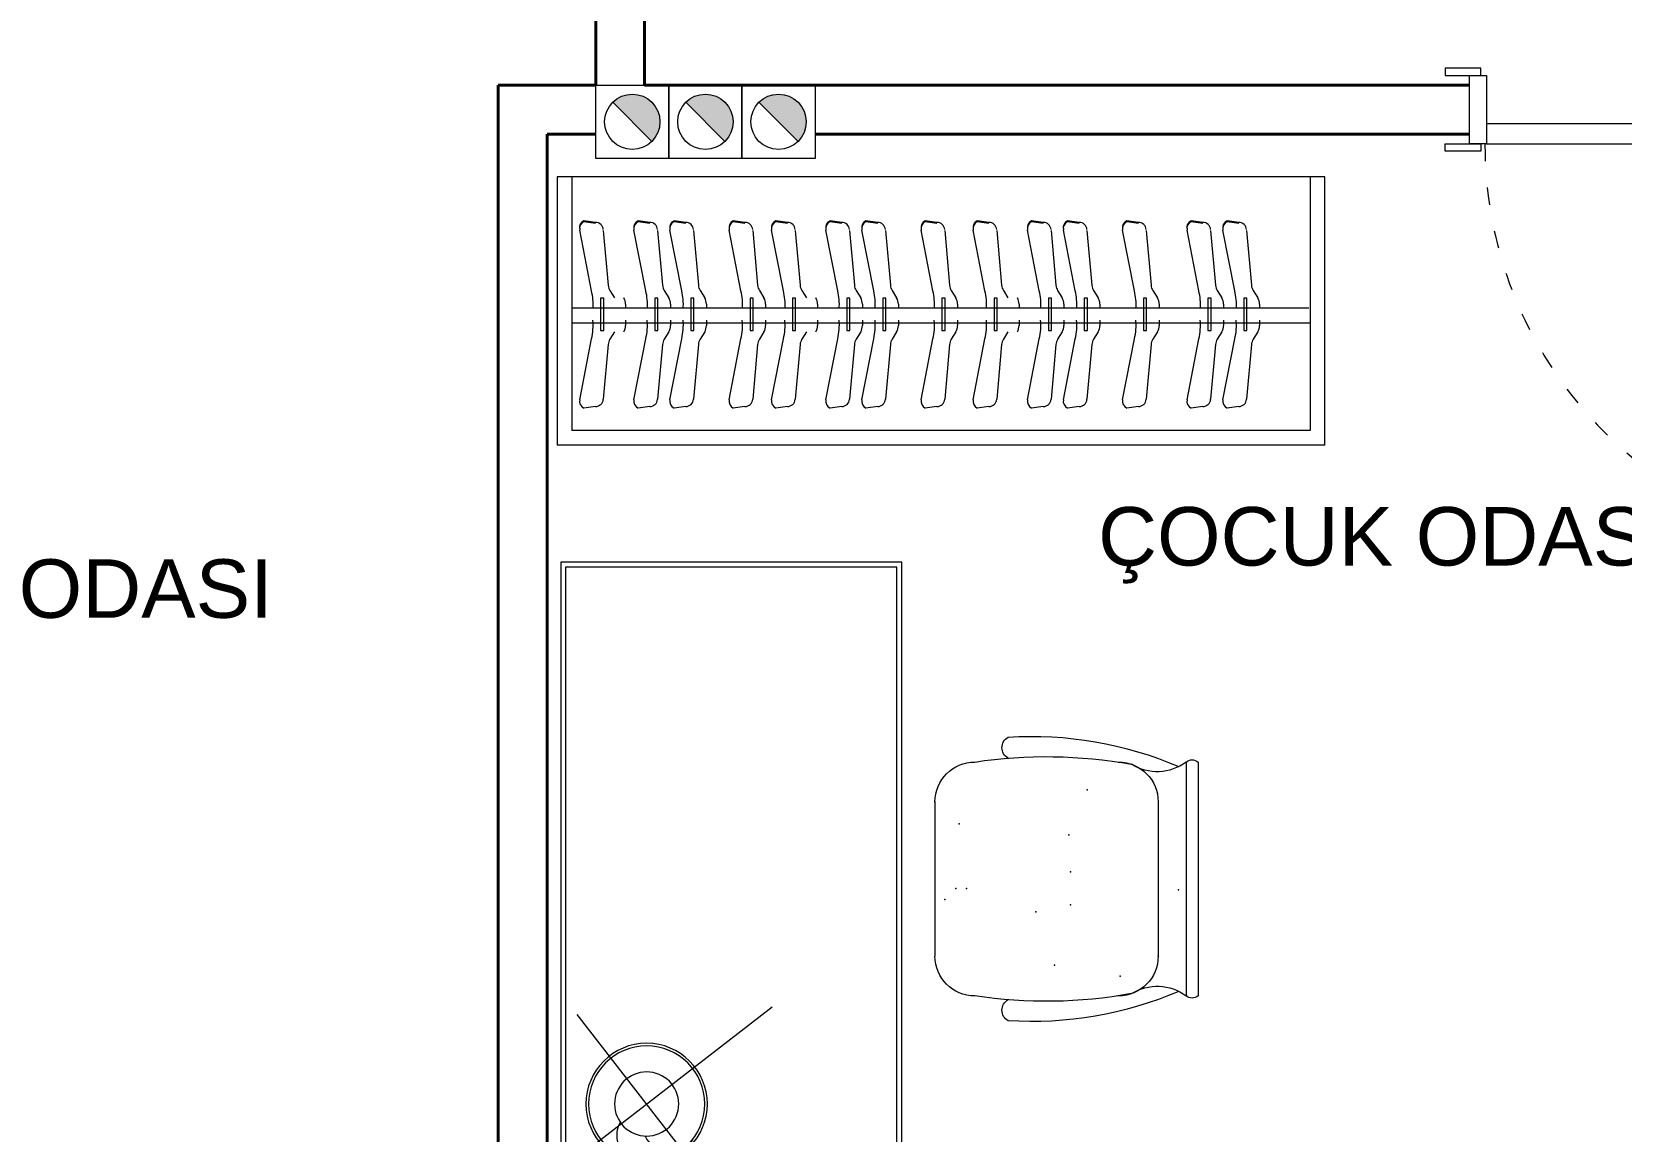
# Model space of a CAD drawing. Header units: millimetres. Extents: x 23 to 3134, y 30 to 1541.
# Drawn here: x 1837.1 to 2163.3, y 284.9 to 510.5 of the extents above; entities that cross this region are included whole.
import ezdxf

# ---------------------------------------------------------------- set-up
doc = ezdxf.new("R2010")
doc.units = ezdxf.units.MM
doc.linetypes.add('ACAD_ISO03W100', pattern=[30, 12, -18])
for name, color, linetype, lineweight in [('duvar_40', 255, 'Continuous', 40), ('forniture', 250, 'Continuous', 9), ('gri', 252, 'Continuous', 25), ('KAPI-PEN', 155, 'Continuous', 18), ('M_ÖLÇÜ_İÇ', 46, 'Continuous', 18), ('TEF', 253, 'Continuous', 18), ('yazı', 253, 'Continuous', 20)]:
    doc.layers.add(name, color=color, linetype=linetype, lineweight=lineweight)
doc.styles.add('MAHAL', font='Arial')

# ---------------------------------------------------------------- blocks, each defined once
blk = doc.blocks.new('*U6')
at = {"linetype": 'ACAD_ISO03W100', "ltscale": 0.3}
blk.add_line((0, 0), (0.000002, 82.999973), dxfattribs=at)
at = {"flags": 128}
for points in [[(-8.500012, 0), (0, 0), (0, 1.500006), (-8.500012, 1.500006)], [(0, 0), (-3.500013, 0), (-3.500014, -13.999996), (-0.000001, -13.999996)], [(0, -4.100016), (82.999973, -4.100017), (82.999973, -0.000002), (0, 0)], [(91.499989, -0.000002), (84.199978, -0.000002), (84.199978, 1.500004), (91.499989, 1.500004)], [(82.999973, -0.000002), (86.499987, -0.000002), (86.499989, -14.000002), (82.999972, -13.999998)], [(-8.500013, -13.999996), (-0.000001, -13.999996), (-0.000001, -15.500002), (-8.500013, -15.500002)], [(91.499988, -13.999998), (84.199977, -13.999998), (84.199977, -15.500004), (91.499988, -15.500004)]]:
    blk.add_lwpolyline(points, close=True, dxfattribs=at)
at = {"linetype": 'ACAD_ISO03W100', "ltscale": 0.3}
blk.add_arc((-0.350001, 0), 83.699976, 0, 90, dxfattribs=at)
blk = doc.blocks.new('baca')
at = {"layer": 'gri'}
blk.add_hatch(color=256, dxfattribs=at).paths.add_polyline_path([(-4.01, 4.01), (4.01, -4.01), (4.59, -3.34), (5.06, -2.58), (5.4, -1.75), (5.61, -0.89), (5.68, 0), (5.61, 0.89), (5.4, 1.75), (5.06, 2.58), (4.59, 3.34), (4.01, 4.01), (3.34, 4.59), (2.58, 5.06), (1.75, 5.4), (0.89, 5.61), (0, 5.68), (-0.89, 5.61), (-1.75, 5.4), (-2.58, 5.06), (-3.34, 4.59)])
at = {"layer": 'TEF'}
blk.add_line((4.01, -4.01), (-4.01, 4.01), dxfattribs=at)
at = {"layer": 'TEF', "flags": 128}
blk.add_lwpolyline([(-7.5, 7.5), (7.5, 7.5), (7.5, -7.5), (-7.5, -7.5)], close=True, dxfattribs=at)
at = {"layer": 'TEF'}
blk.add_circle((0, 0), 5.68, dxfattribs=at)
blk = doc.blocks.new('TRH456')
at = {"layer": 'forniture'}
for p, q in [((-89.252812, 52.60565), (40.747188, 52.60565)), ((-89.252812, -17.39435), (-89.252812, 52.60565)), ((40.747188, 52.60565), (40.747188, -17.39435)), ((-88.252812, 51.60565), (39.747188, 51.60565)), ((-88.252812, -16.39435), (-88.252812, 51.60565)), ((33.683455, 50.142747), (1.954153, 9.237924)), ((38.18255, 22.365389), (3.530908, 49.244186)), ((39.747188, 51.60565), (39.747188, -16.39435)), ((40.747188, -17.39435), (-89.252812, -17.39435)), ((39.747188, -16.39435), (-88.252812, -16.39435)), ((-40.069562, -69.994233), (-8.436062, -69.994233)), ((-48.250562, -75.720933), (-0.255062, -75.720933)), ((-48.250562, -78.175233), (-0.255062, -78.175233))]:
    blk.add_line(p, q, dxfattribs=at)
at = {"layer": 'forniture', "linetype": 'Continuous'}
blk.add_line((-40.069562, -24.180633), (-8.436062, -24.180633), dxfattribs=at)
at = {"layer": 'forniture'}
for radius in [12.465793, 11.912412, 6.586094]:
    blk.add_circle((21.921212, 34.979083), radius, dxfattribs=at)
for centre, radius, start, end in [((28.292644, 35.540954), 5.502922, 2.630509, 118.637382), ((25.910436, 30.162367), 5.729772, 307.019016, 63.322218), ((-40.069562, -32.361633), 8.181, 90, 180), ((-8.436062, -32.361633), 8.181, 0, 90), ((48.935002, -47.046166), 98.288705, 171.407725, 190.246872), ((-97.440627, -47.046166), 98.288705, 349.753128, 8.592275), ((-51.195599, -40.426513), 2.491061, 30.00927, 149.99073), ((2.689974, -40.426513), 2.491061, 30.00927, 149.99073), ((22.840547, -44.090173), 76.351277, 176.313223, 203.242139), ((-71.346172, -44.090173), 76.351277, 336.757861, 3.686777), ((-40.069562, -61.813233), 8.181, 180, 270), ((-8.436062, -61.813233), 8.181, 270, 0), ((-56.088788, -69.79081), 9.828741, 322.890145, 32.355697), ((7.583164, -69.79081), 9.828741, 147.644303, 217.109855), ((-46.805484, -76.948083), 1.895824, 139.662318, 220.337682), ((-1.70014, -76.948083), 1.895824, 319.662318, 40.337682)]:
    blk.add_arc(centre, radius, start, end, dxfattribs=at)
for p in [(-40.069562, -24.180633), (-40.069562, -24.180633), (-35.548903, -29.136255), (-22.307788, -28.440312), (-20.055993, -26.190013), (-22.307788, -30.690608), (-17.534541, -44.888337), (-6.545218, -48.692986), (-33.297108, -51.639227), (-25.686486, -52.007901), (-18.9311, -52.007901), (-42.573948, -55.443879), (-4.293423, -62.194772), (-8.436062, -69.994233), (-22.038132, -74.142202)]:
    blk.add_point(p, dxfattribs=at)
blk = doc.blocks.new('678567')
at = {"layer": 'forniture'}
for p, q in [((-69.440492, 29.879981), (88.07351, 29.879981)), ((-69.440492, 29.879981), (-69.440492, -25.207846)), ((88.07351, -25.207846), (88.07351, 29.879981)), ((-66.440492, 26.879981), (85.07351, 26.879981)), ((-66.440492, -25.207846), (-66.440492, 26.879981)), ((85.07351, -25.207846), (85.07351, 26.879981)), ((-54.391034, 9.182659), (-53.383027, 20.44646)), ((-51.788234, 21.917482), (-49.384419, 22.252283)), ((-48.541551, 20.522403), (-50.96618, 8.035818)), ((-47.015234, 9.182659), (-46.007226, 20.44646)), ((-44.412433, 21.917482), (-42.008619, 22.252283)), ((-41.165751, 20.522403), (-43.59038, 8.035818)), ((-33.800341, 9.182659), (-32.792334, 20.44646)), ((-31.197541, 21.917482), (-28.793726, 22.252283)), ((-27.950859, 20.522403), (-30.375487, 8.035818)), ((-21.647635, 9.182659), (-20.639627, 20.44646)), ((-19.044834, 21.917482), (-16.64102, 22.252283)), ((-15.798152, 20.522403), (-18.222781, 8.035818)), ((-14.271834, 9.182659), (-13.263827, 20.44646)), ((-11.669034, 21.917482), (-9.265219, 22.252283)), ((-8.422352, 20.522403), (-10.84698, 8.035818)), ((-3.131145, 9.182659), (-2.123137, 20.44646)), ((-0.528344, 21.917482), (1.87547, 22.252283)), ((2.718338, 20.522403), (0.293709, 8.035818)), ((7.557335, 9.182659), (8.565343, 20.44646)), ((10.160135, 21.917482), (12.56395, 22.252283)), ((13.406818, 20.522403), (10.982189, 8.035818)), ((19.710041, 9.182659), (20.718049, 20.44646)), ((22.312842, 21.917482), (24.716656, 22.252283)), ((25.559524, 20.522403), (23.134895, 8.035818)), ((27.085842, 9.182659), (28.09385, 20.44646)), ((29.688642, 21.917482), (32.092457, 22.252283)), ((32.935325, 20.522403), (30.510696, 8.035818)), ((38.226532, 9.182659), (39.234539, 20.44646)), ((40.829332, 21.917482), (43.233147, 22.252283)), ((44.076014, 20.522403), (41.651386, 8.035818)), ((46.945568, 9.182659), (47.953576, 20.44646)), ((49.548369, 21.917482), (51.952183, 22.252283)), ((52.795051, 20.522403), (50.370422, 8.035818)), ((59.098274, 9.182659), (60.106282, 20.44646)), ((61.701075, 21.917482), (64.10489, 22.252283)), ((64.947757, 20.522403), (62.523129, 8.035818)), ((66.474075, 9.182659), (67.482083, 20.44646)), ((69.076876, 21.917482), (71.48069, 22.252283)), ((72.323558, 20.522403), (69.898929, 8.035818)), ((77.614765, 9.182659), (78.622773, 20.44646)), ((80.217565, 21.917482), (82.62138, 22.252283)), ((83.464248, 20.522403), (81.039619, 8.035818)), ((-55.679289, 6.597035), (-54.741578, 8.114509)), ((-48.303488, 6.597035), (-47.365777, 8.114509)), ((-35.088596, 6.597035), (-34.150885, 8.114509)), ((-22.935889, 6.597035), (-21.998178, 8.114509)), ((-15.560089, 6.597035), (-14.622378, 8.114509)), ((-4.419399, 6.597035), (-3.481688, 8.114509)), ((6.269081, 6.597035), (7.206791, 8.114509)), ((18.421787, 6.597035), (19.359498, 8.114509)), ((25.797588, 6.597035), (26.735298, 8.114509)), ((36.938277, 6.597035), (37.875988, 8.114509)), ((45.657314, 6.597035), (46.595025, 8.114509)), ((57.81002, 6.597035), (58.747731, 8.114509)), ((65.185821, 6.597035), (66.123532, 8.114509)), ((76.326511, 6.597035), (77.264221, 8.114509)), ((-66.440492, 4.815646), (85.07351, 4.815646)), ((-56.037643, 4.224642), (-56.037643, 5.335416)), ((-52.832342, 6.350823), (-53.471575, 6.350823)), ((-53.471575, 6.350823), (-53.471575, -0.301538)), ((-52.832342, -0.301538), (-52.832342, 6.350823)), ((-48.661842, 4.224642), (-48.661842, 5.335416)), ((-45.456541, 6.350823), (-46.095774, 6.350823)), ((-46.095774, 6.350823), (-46.095774, -0.301538)), ((-45.456541, -0.301538), (-45.456541, 6.350823)), ((-35.44695, 4.224642), (-35.44695, 5.335416)), ((-32.241649, 6.350823), (-32.880882, 6.350823)), ((-32.880882, 6.350823), (-32.880882, -0.301538)), ((-32.241649, -0.301538), (-32.241649, 6.350823)), ((-23.294243, 4.224642), (-23.294243, 5.335416)), ((-20.088942, 6.350823), (-20.728175, 6.350823)), ((-20.728175, 6.350823), (-20.728175, -0.301538)), ((-20.088942, -0.301538), (-20.088942, 6.350823)), ((-15.918443, 4.224642), (-15.918443, 5.335416)), ((-13.352375, 6.350823), (-13.352375, -0.301538)), ((-12.713142, 6.350823), (-13.352375, 6.350823)), ((-12.713142, -0.301538), (-12.713142, 6.350823)), ((-6.709188, 4.224642), (-6.709188, 5.335416)), ((-2.211685, 6.350823), (-2.211685, -0.301538)), ((-1.572452, 6.350823), (-2.211685, 6.350823)), ((-1.572452, -0.301538), (-1.572452, 6.350823)), ((5.910727, 4.224642), (5.910727, 5.335416)), ((9.116028, 6.350823), (8.476794, 6.350823)), ((8.476794, 6.350823), (8.476794, -0.301538)), ((9.116028, -0.301538), (9.116028, 6.350823)), ((18.063433, 4.224642), (18.063433, 5.335416)), ((21.268734, 6.350823), (20.629501, 6.350823)), ((20.629501, 6.350823), (20.629501, -0.301538)), ((21.268734, -0.301538), (21.268734, 6.350823)), ((25.439234, 4.224642), (25.439234, 5.335416)), ((28.005301, 6.350823), (28.005301, -0.301538)), ((28.644535, 6.350823), (28.005301, 6.350823)), ((28.644535, -0.301538), (28.644535, 6.350823)), ((34.648488, 4.224642), (34.648488, 5.335416)), ((39.145991, 6.350823), (39.145991, -0.301538)), ((39.785224, 6.350823), (39.145991, 6.350823)), ((39.785224, -0.301538), (39.785224, 6.350823)), ((45.29896, 4.224642), (45.29896, 5.335416)), ((48.504261, 6.350823), (47.865028, 6.350823)), ((47.865028, 6.350823), (47.865028, -0.301538)), ((48.504261, -0.301538), (48.504261, 6.350823)), ((57.451666, 4.224642), (57.451666, 5.335416)), ((60.656967, 6.350823), (60.017734, 6.350823)), ((60.017734, 6.350823), (60.017734, -0.301538)), ((60.656967, -0.301538), (60.656967, 6.350823)), ((64.827467, 4.224642), (64.827467, 5.335416)), ((67.393535, 6.350823), (67.393535, -0.301538)), ((68.032768, 6.350823), (67.393535, 6.350823)), ((68.032768, -0.301538), (68.032768, 6.350823)), ((74.036721, 4.224642), (74.036721, 5.335416)), ((78.534224, 6.350823), (78.534224, -0.301538)), ((79.173458, 6.350823), (78.534224, 6.350823)), ((79.173458, -0.301538), (79.173458, 6.350823)), ((85.07351, 1.67604), (-66.178672, 1.67604)), ((-56.037643, 0.899547), (-56.037643, 1.824642)), ((-48.661842, 0.899547), (-48.661842, 1.824642)), ((-35.44695, 0.899547), (-35.44695, 1.824642)), ((-23.294243, 0.899547), (-23.294243, 1.824642)), ((-15.918443, 0.899547), (-15.918443, 1.824642)), ((-6.709188, 0.899547), (-6.709188, 1.824642)), ((5.910727, 0.899547), (5.910727, 1.824642)), ((18.063433, 0.899547), (18.063433, 1.824642)), ((25.439234, 0.899547), (25.439234, 1.824642)), ((34.648488, 0.899547), (34.648488, 1.824642)), ((45.29896, 0.899547), (45.29896, 1.824642)), ((57.451666, 0.899547), (57.451666, 1.824642)), ((64.827467, 0.899547), (64.827467, 1.824642)), ((74.036721, 0.899547), (74.036721, 1.824642)), ((-54.741578, -1.879545), (-55.679289, -0.362071)), ((-53.383027, -14.211497), (-54.391034, -2.947696)), ((-53.471575, -0.301538), (-52.832342, -0.301538)), ((-50.96618, -1.800854), (-48.541551, -14.28744)), ((-47.365777, -1.879545), (-48.303488, -0.362071)), ((-46.007226, -14.211497), (-47.015234, -2.947696)), ((-46.095774, -0.301538), (-45.456541, -0.301538)), ((-43.59038, -1.800854), (-41.165751, -14.28744)), ((-34.150885, -1.879545), (-35.088596, -0.362071)), ((-32.792334, -14.211497), (-33.800341, -2.947696)), ((-32.880882, -0.301538), (-32.241649, -0.301538)), ((-30.375487, -1.800854), (-27.950859, -14.28744)), ((-21.998178, -1.879545), (-22.935889, -0.362071)), ((-20.639627, -14.211497), (-21.647635, -2.947696)), ((-20.728175, -0.301538), (-20.088942, -0.301538)), ((-18.222781, -1.800854), (-15.798152, -14.28744)), ((-14.622378, -1.879545), (-15.560089, -0.362071)), ((-13.263827, -14.211497), (-14.271834, -2.947696)), ((-13.352375, -0.301538), (-12.713142, -0.301538)), ((-10.84698, -1.800854), (-8.422352, -14.28744)), ((-3.481688, -1.879545), (-4.419399, -0.362071)), ((-2.123137, -14.211497), (-3.131145, -2.947696)), ((-2.211685, -0.301538), (-1.572452, -0.301538)), ((0.293709, -1.800854), (2.718338, -14.28744)), ((7.206791, -1.879545), (6.269081, -0.362071)), ((8.565343, -14.211497), (7.557335, -2.947696)), ((8.476794, -0.301538), (9.116028, -0.301538)), ((10.982189, -1.800854), (13.406818, -14.28744)), ((19.359498, -1.879545), (18.421787, -0.362071)), ((20.718049, -14.211497), (19.710041, -2.947696)), ((20.629501, -0.301538), (21.268734, -0.301538)), ((23.134895, -1.800854), (25.559524, -14.28744)), ((26.735298, -1.879545), (25.797588, -0.362071)), ((28.09385, -14.211497), (27.085842, -2.947696)), ((28.005301, -0.301538), (28.644535, -0.301538)), ((30.510696, -1.800854), (32.935325, -14.28744)), ((37.875988, -1.879545), (36.938277, -0.362071)), ((39.234539, -14.211497), (38.226532, -2.947696)), ((39.145991, -0.301538), (39.785224, -0.301538)), ((41.651386, -1.800854), (44.076014, -14.28744)), ((46.595025, -1.879545), (45.657314, -0.362071)), ((47.953576, -14.211497), (46.945568, -2.947696)), ((47.865028, -0.301538), (48.504261, -0.301538)), ((50.370422, -1.800854), (52.795051, -14.28744)), ((58.747731, -1.879545), (57.81002, -0.362071)), ((60.106282, -14.211497), (59.098274, -2.947696)), ((60.017734, -0.301538), (60.656967, -0.301538)), ((62.523129, -1.800854), (64.947757, -14.28744)), ((66.123532, -1.879545), (65.185821, -0.362071)), ((67.482083, -14.211497), (66.474075, -2.947696)), ((67.393535, -0.301538), (68.032768, -0.301538)), ((69.898929, -1.800854), (72.323558, -14.28744)), ((77.264221, -1.879545), (76.326511, -0.362071)), ((78.622773, -14.211497), (77.614765, -2.947696)), ((78.534224, -0.301538), (79.173458, -0.301538)), ((81.039619, -1.800854), (83.464248, -14.28744)), ((-49.384419, -16.01732), (-51.788234, -15.682518)), ((-51.788234, -15.868197), (-49.384419, -16.202998)), ((-42.008619, -16.01732), (-44.412433, -15.682518)), ((-44.412433, -15.868197), (-42.008619, -16.202998)), ((-28.793726, -16.01732), (-31.197541, -15.682518)), ((-31.197541, -15.868197), (-28.793726, -16.202998)), ((-16.64102, -16.01732), (-19.044834, -15.682518)), ((-19.044834, -15.868197), (-16.64102, -16.202998)), ((-9.265219, -16.01732), (-11.669034, -15.682518)), ((-11.669034, -15.868197), (-9.265219, -16.202998)), ((1.87547, -16.01732), (-0.528344, -15.682518)), ((-0.528344, -15.868197), (1.87547, -16.202998)), ((12.56395, -16.01732), (10.160135, -15.682518)), ((10.160135, -15.868197), (12.56395, -16.202998)), ((24.716656, -16.01732), (22.312842, -15.682518)), ((22.312842, -15.868197), (24.716656, -16.202998)), ((32.092457, -16.01732), (29.688642, -15.682518)), ((29.688642, -15.868197), (32.092457, -16.202998)), ((43.233147, -16.01732), (40.829332, -15.682518)), ((40.829332, -15.868197), (43.233147, -16.202998)), ((51.952183, -16.01732), (49.548369, -15.682518)), ((49.548369, -15.868197), (51.952183, -16.202998)), ((64.10489, -16.01732), (61.701075, -15.682518)), ((61.701075, -15.868197), (64.10489, -16.202998)), ((71.48069, -16.01732), (69.076876, -15.682518)), ((69.076876, -15.868197), (71.48069, -16.202998)), ((82.62138, -16.01732), (80.217565, -15.682518)), ((80.217565, -15.868197), (82.62138, -16.202998)), ((-69.440492, -25.207846), (88.07351, -25.207846))]:
    blk.add_line(p, q, dxfattribs=at)
for centre, radius, start, end in [((-51.788234, 20.317482), 1.6, 90, 175.376277), ((-50.112214, 20.827392), 1.6, 349.011132, 62.943309), ((-44.412433, 20.317482), 1.6, 90, 175.376277), ((-42.736414, 20.827392), 1.6, 349.011132, 62.943309), ((-31.197541, 20.317482), 1.6, 90, 175.376277), ((-29.521521, 20.827392), 1.6, 349.011132, 62.943309), ((-19.044834, 20.317482), 1.6, 90, 175.376277), ((-17.368815, 20.827392), 1.6, 349.011132, 62.943309), ((-11.669034, 20.317482), 1.6, 90, 175.376277), ((-9.993014, 20.827392), 1.6, 349.011132, 62.943309), ((-0.528344, 20.317482), 1.6, 90, 175.376277), ((1.147675, 20.827392), 1.6, 349.011132, 62.943309), ((10.160135, 20.317482), 1.6, 90, 175.376277), ((11.836155, 20.827392), 1.6, 349.011132, 62.943309), ((22.312842, 20.317482), 1.6, 90, 175.376277), ((23.988861, 20.827392), 1.6, 349.011132, 62.943309), ((29.688642, 20.317482), 1.6, 90, 175.376277), ((31.364662, 20.827392), 1.6, 349.011132, 62.943309), ((40.829332, 20.317482), 1.6, 90, 175.376277), ((42.505352, 20.827392), 1.6, 349.011132, 62.943309), ((49.548369, 20.317482), 1.6, 90, 175.376277), ((51.224388, 20.827392), 1.6, 349.011132, 62.943309), ((61.701075, 20.317482), 1.6, 90, 175.376277), ((63.377095, 20.827392), 1.6, 349.011132, 62.943309), ((69.076876, 20.317482), 1.6, 90, 175.376277), ((70.752895, 20.827392), 1.6, 349.011132, 62.943309), ((80.217565, 20.317482), 1.6, 90, 175.376277), ((81.893585, 20.827392), 1.6, 349.011132, 62.943309), ((-53.637643, 5.335416), 2.4, 148.286344, 180), ((-56.783224, 9.376127), 2.4, 328.286344, 355.376277), ((-39.822458, 5.293959), 11.476077, 166.177224, 185.346457), ((-46.261842, 5.335416), 2.4, 148.286344, 180), ((-49.407423, 9.376127), 2.4, 328.286344, 355.376277), ((-32.446658, 5.293959), 11.476077, 166.177224, 185.346457), ((-33.04695, 5.335416), 2.4, 148.286344, 180), ((-36.192531, 9.376127), 2.4, 328.286344, 355.376277), ((-19.231765, 5.293959), 11.476077, 166.177224, 185.346457), ((-20.894243, 5.335416), 2.4, 148.286344, 180), ((-24.039824, 9.376127), 2.4, 328.286344, 355.376277), ((-7.079058, 5.293959), 11.476077, 166.177224, 185.346457), ((-13.518443, 5.335416), 2.4, 148.286344, 180), ((-16.664024, 9.376127), 2.4, 328.286344, 355.376277), ((0.296742, 5.293959), 11.476077, 166.177224, 185.346457), ((-4.309188, 5.335416), 2.4, 148.286344, 180), ((-5.523334, 9.376127), 2.4, 328.286344, 355.376277), ((11.437432, 5.293959), 11.476077, 166.177224, 185.346457), ((8.310727, 5.335416), 2.4, 148.286344, 180), ((5.165145, 9.376127), 2.4, 328.286344, 355.376277), ((22.125911, 5.293959), 11.476077, 166.177224, 185.346457), ((20.463433, 5.335416), 2.4, 148.286344, 180), ((17.317852, 9.376127), 2.4, 328.286344, 355.376277), ((34.278618, 5.293959), 11.476077, 166.177224, 185.346457), ((27.839234, 5.335416), 2.4, 148.286344, 180), ((24.693652, 9.376127), 2.4, 328.286344, 355.376277), ((41.654418, 5.293959), 11.476077, 166.177224, 185.346457), ((37.048488, 5.335416), 2.4, 148.286344, 180), ((35.834342, 9.376127), 2.4, 328.286344, 355.376277), ((52.795108, 5.293959), 11.476077, 166.177224, 185.346457), ((47.69896, 5.335416), 2.4, 148.286344, 180), ((44.553379, 9.376127), 2.4, 328.286344, 355.376277), ((61.514144, 5.293959), 11.476077, 166.177224, 185.346457), ((59.851666, 5.335416), 2.4, 148.286344, 180), ((56.706085, 9.376127), 2.4, 328.286344, 355.376277), ((73.666851, 5.293959), 11.476077, 166.177224, 185.346457), ((67.227467, 5.335416), 2.4, 148.286344, 180), ((64.081886, 9.376127), 2.4, 328.286344, 355.376277), ((81.042651, 5.293959), 11.476077, 166.177224, 185.346457), ((76.436721, 5.335416), 2.4, 148.286344, 180), ((75.222575, 9.376127), 2.4, 328.286344, 355.376277), ((92.183341, 5.293959), 11.476077, 166.177224, 185.346457), ((-53.637643, 0.899547), 2.4, 180, 211.713656), ((-39.822458, 0.941004), 11.476077, 175.583952, 193.822776), ((-46.261842, 0.899547), 2.4, 180, 211.713656), ((-32.446658, 0.941004), 11.476077, 175.583952, 193.822776), ((-33.04695, 0.899547), 2.4, 180, 211.713656), ((-19.231765, 0.941004), 11.476077, 175.583952, 193.822776), ((-20.894243, 0.899547), 2.4, 180, 211.713656), ((-7.079058, 0.941004), 11.476077, 175.583952, 193.822776), ((-13.518443, 0.899547), 2.4, 180, 211.713656), ((0.296742, 0.941004), 11.476077, 175.583952, 193.822776), ((-4.309188, 0.899547), 2.4, 180, 211.713656), ((11.437432, 0.941004), 11.476077, 175.583952, 193.822776), ((8.310727, 0.899547), 2.4, 180, 211.713656), ((22.125911, 0.941004), 11.476077, 175.583952, 193.822776), ((20.463433, 0.899547), 2.4, 180, 211.713656), ((34.278618, 0.941004), 11.476077, 175.583952, 193.822776), ((27.839234, 0.899547), 2.4, 180, 211.713656), ((41.654418, 0.941004), 11.476077, 175.583952, 193.822776), ((37.048488, 0.899547), 2.4, 180, 211.713656), ((52.795108, 0.941004), 11.476077, 175.583952, 193.822776), ((47.69896, 0.899547), 2.4, 180, 211.713656), ((61.514144, 0.941004), 11.476077, 175.583952, 193.822776), ((59.851666, 0.899547), 2.4, 180, 211.713656), ((73.666851, 0.941004), 11.476077, 175.583952, 193.822776), ((67.227467, 0.899547), 2.4, 180, 211.713656), ((81.042651, 0.941004), 11.476077, 175.583952, 193.822776), ((76.436721, 0.899547), 2.4, 180, 211.713656), ((92.183341, 0.941004), 11.476077, 175.583952, 193.822776), ((-56.783224, -3.141164), 2.4, 4.623723, 31.713656), ((-49.407423, -3.141164), 2.4, 4.623723, 31.713656), ((-36.192531, -3.141164), 2.4, 4.623723, 31.713656), ((-24.039824, -3.141164), 2.4, 4.623723, 31.713656), ((-16.664024, -3.141164), 2.4, 4.623723, 31.713656), ((-5.523334, -3.141164), 2.4, 4.623723, 31.713656), ((5.165145, -3.141164), 2.4, 4.623723, 31.713656), ((17.317852, -3.141164), 2.4, 4.623723, 31.713656), ((24.693652, -3.141164), 2.4, 4.623723, 31.713656), ((35.834342, -3.141164), 2.4, 4.623723, 31.713656), ((44.553379, -3.141164), 2.4, 4.623723, 31.713656), ((56.706085, -3.141164), 2.4, 4.623723, 31.713656), ((64.081886, -3.141164), 2.4, 4.623723, 31.713656), ((75.222575, -3.141164), 2.4, 4.623723, 31.713656), ((-51.788234, -14.268197), 1.6, 184.623723, 270), ((-50.112214, -14.592429), 1.6, 297.056691, 10.988868), ((-50.112214, -14.778107), 1.6, 297.056691, 10.988868), ((-44.412433, -14.268197), 1.6, 184.623723, 270), ((-42.736414, -14.592429), 1.6, 297.056691, 10.988868), ((-42.736414, -14.778107), 1.6, 297.056691, 10.988868), ((-31.197541, -14.268197), 1.6, 184.623723, 270), ((-29.521521, -14.592429), 1.6, 297.056691, 10.988868), ((-29.521521, -14.778107), 1.6, 297.056691, 10.988868), ((-19.044834, -14.268197), 1.6, 184.623723, 270), ((-17.368815, -14.592429), 1.6, 297.056691, 10.988868), ((-17.368815, -14.778107), 1.6, 297.056691, 10.988868), ((-11.669034, -14.268197), 1.6, 184.623723, 270), ((-9.993014, -14.592429), 1.6, 297.056691, 10.988868), ((-9.993014, -14.778107), 1.6, 297.056691, 10.988868), ((-0.528344, -14.268197), 1.6, 184.623723, 270), ((1.147675, -14.592429), 1.6, 297.056691, 10.988868), ((1.147675, -14.778107), 1.6, 297.056691, 10.988868), ((10.160135, -14.268197), 1.6, 184.623723, 270), ((11.836155, -14.592429), 1.6, 297.056691, 10.988868), ((11.836155, -14.778107), 1.6, 297.056691, 10.988868), ((22.312842, -14.268197), 1.6, 184.623723, 270), ((23.988861, -14.592429), 1.6, 297.056691, 10.988868), ((23.988861, -14.778107), 1.6, 297.056691, 10.988868), ((29.688642, -14.268197), 1.6, 184.623723, 270), ((31.364662, -14.592429), 1.6, 297.056691, 10.988868), ((31.364662, -14.778107), 1.6, 297.056691, 10.988868), ((40.829332, -14.268197), 1.6, 184.623723, 270), ((42.505352, -14.592429), 1.6, 297.056691, 10.988868), ((42.505352, -14.778107), 1.6, 297.056691, 10.988868), ((49.548369, -14.268197), 1.6, 184.623723, 270), ((51.224388, -14.592429), 1.6, 297.056691, 10.988868), ((51.224388, -14.778107), 1.6, 297.056691, 10.988868), ((61.701075, -14.268197), 1.6, 184.623723, 270), ((63.377095, -14.592429), 1.6, 297.056691, 10.988868), ((63.377095, -14.778107), 1.6, 297.056691, 10.988868), ((69.076876, -14.268197), 1.6, 184.623723, 270), ((70.752895, -14.592429), 1.6, 297.056691, 10.988868), ((70.752895, -14.778107), 1.6, 297.056691, 10.988868), ((80.217565, -14.268197), 1.6, 184.623723, 270), ((81.893585, -14.592429), 1.6, 297.056691, 10.988868), ((81.893585, -14.778107), 1.6, 297.056691, 10.988868)]:
    blk.add_arc(centre, radius, start, end, dxfattribs=at)

msp = doc.modelspace()

# ---------------------------------------------------------------- linework, layer by layer
at = {"layer": 'duvar_40'}
for p, q in [((1952.846659, 544.561575), (1952.846659, 499.552611)), ((1962.846659, 544.561575), (1962.846659, 499.552611)), ((1932.846659, 219.552611), (1932.846659, 499.552611)), ((1932.846659, 499.552611), (1952.846659, 499.552611)), ((1962.846659, 499.552611), (2132.154931, 499.552611)), ((1942.846659, 489.552611), (1952.846525, 489.552611)), ((1942.846659, 219.552611), (1942.846659, 489.552611)), ((1997.846257, 489.552611), (2132.154932, 489.552611))]:
    msp.add_line(p, q, dxfattribs=at)

# ---------------------------------------------------------------- block references
at = {"layer": 'forniture', "rotation": 180}
msp.add_blockref('678567', (2033.008388, 455.559033), dxfattribs=at)
at = {"layer": 'KAPI-PEN', "rotation": 180}
msp.add_blockref('*U6', (2218.654919, 487.552609), dxfattribs=at)
at = {"layer": 'M_ÖLÇÜ_İÇ', "xscale": -1, "rotation": 90}
msp.add_blockref('TRH456', (1998.265271, 312.433325), dxfattribs=at)
at = {"layer": 'TEF'}
for p in [(1960.346525, 492.052611), (1960.346525, 492.052611), (1975.346391, 492.052611), (1990.346257, 492.052611)]:
    msp.add_blockref('baca', p, dxfattribs=at)

# ---------------------------------------------------------------- texts
at = {"layer": 'yazı', "style": 'MAHAL'}
for s, p in [('ÇOCUK ODASI', (2055.917823, 401.001404)), ('EBV. YATAK ODASI', (1731.95207, 390.273657))]:
    msp.add_text(s, height=12, dxfattribs=at).set_placement(p)

doc.saveas('drawing.dxf')
